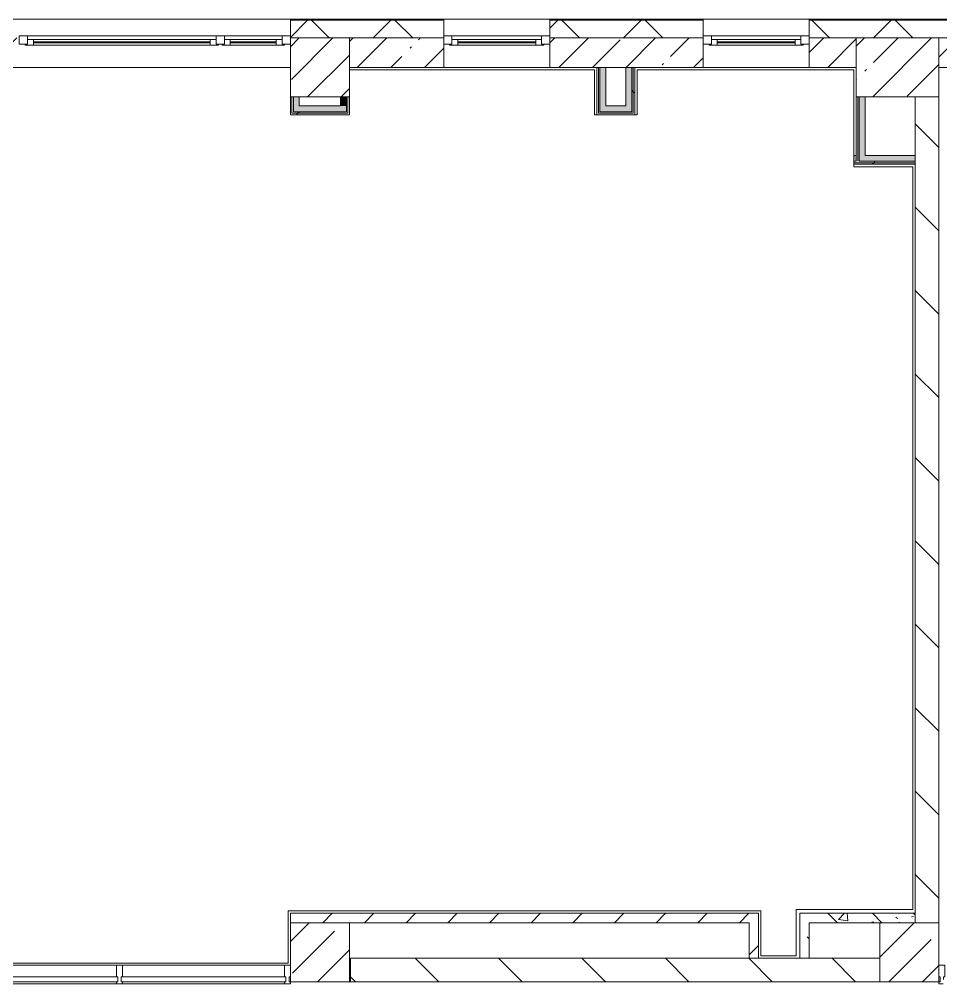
# Model space of a CAD drawing. Header units: millimetres. Extents: x 35157 to 232994, y -8553 to 29000.
# Drawn here: x 209234 to 217050, y 13383 to 21558 of the extents above; entities that cross this region are included whole.
import ezdxf

# ---------------------------------------------------------------- set-up
doc = ezdxf.new("R2010")
doc.units = ezdxf.units.MM
for name, color, linetype, lineweight, true_color in [('A-FLOR-1', 7, 'Continuous', 5, 0xaaaaaa), ('I-WALL-21', 7, 'Continuous', 5, 0xe7e7e7), ('I-WALL-22', 7, 'Continuous', 9, 0xe7e7e7), ('I-WALL-25', 7, 'Continuous', 5, 0x787878)]:
    doc.layers.add(name, color=color, linetype=linetype, lineweight=lineweight, true_color=true_color)
for name, color, linetype, lineweight in [('A-GLAZ-2', 7, 'Continuous', 5), ('A-GLAZ-CURT-2', 7, 'Continuous', 5), ('A-GLAZ-CWMG-2', 7, 'Continuous', 5), ('A-WALL', 7, 'Continuous', 9), ('A-WALL-9', 7, 'Continuous', 5), ('I-WALL-23', 7, 'Continuous', 5), ('S-COLS-1', 7, 'Continuous', 5)]:
    doc.layers.add(name, color=color, linetype=linetype, lineweight=lineweight)
pattern_1 = [(45, (105984, 0), (-285.1231, 285.1231), []), (45, (106269.13, 0), (-285.1231, 285.1231), [504.031, -100.806, 16.764, -84.042])]
pattern_2 = [(135, (105984, 0), (-353.5534, -353.5534), [])]
pattern_3 = [(135, (105984, 0), (-377.1708, -377.1708), [533.4, -88.9, 17.78, -88.9]), (135, (105984, 376.94), (-377.1708, -377.1708), []), (50, (105984, 0), (637.6445, -55.7866), [66.675, -733.425]), (355, (105984, 0), (-123.3494, 668.6992), [53.34, -586.74]), (100.451, (106037.14, -4.65), (514.299, 612.908), [56.665, -623.315]), (46.184, (105984, 177.8), (948.7764, -147.1497), [100.012, -1100.137]), (96.636, (106063.1, 165.5), (830.909, 865.997), [84.998, -934.973]), (351.184, (105984, 177.8), (830.918, 865.988), [80.01, -880.11]), (21, (106072.9, 133.35), (530.6506, -357.9283), [66.675, -733.425]), (326, (106072.9, 133.35), (216.308, 644.6585), [53.34, -586.74]), (71.451, (106117.1, 103.5), (746.9596, 286.7243), [56.665, -623.315]), (37.5, (105984, 0), (10.81053, 295.9426), [16.764, -562.864, 16.764, -578.866, -588.962]), (37.5, (105984, 0), (10.81053, 295.9426), [-1175.258, 16.764, -572.198]), (7.5, (105984, 0), (233.8692, 350.63175), [16.764, -322.834, 16.764, -549.529, -224.472]), (7.5, (105984, 0), (233.8692, 350.63175), [-905.891, 16.764, -207.708]), (327.5, (105785.76, 0), (474.5678, -20.0513), [16.764, -205.486, 16.764, -676.656, -920.115]), (327.5, (105785.76, 0), (474.5678, -20.0513), [-915.67, 16.764, -903.351]), (317.5, (105696.86, 0), (518.4522, 88.9934), [16.764, -272.161, 16.764, -443.738, -653.415]), (317.5, (105696.86, 0), (518.4522, 88.9934), [-749.427, 16.764, -636.651])]
pattern_4 = [(45, (105984, 0), (-530.33, 530.33), []), (135, (105984, 0), (-530.33, -530.33), [])]
pattern_5 = [(45, (105984, 0), (-176.7767, 176.7767), [])]

# ---------------------------------------------------------------- blocks, each defined once
blk = doc.blocks.new('120_Окно_СКБ_2Ст_Фрамуга сверху - 120_Окно_СКБ_2Ст_2300х2500_h_ ДОО-23103760-2_4_2_птичка')
at = {"layer": 'A-GLAZ-2'}
for p, q in [((-1150, -127), (-1150, -57)), ((-1150, -57), (-1080, -57)), ((1150, -57), (-1150, -57)), ((-1080, -57), (-1080, -127)), ((-1080, -57), (1080, -57)), ((520, -127), (520, -57)), ((520, -57), (590, -57)), ((590, -57), (590, -127)), ((1080, -127), (1080, -57)), ((1080, -57), (1150, -57)), ((1150, -57), (1150, -127)), ((-1080, -127), (-1150, -127)), ((-1150, -127), (-1100, -127)), ((-1080, -127), (-1100, -127)), ((-1100, -127), (-1100, -137)), ((-1100, -137), (540, -137)), ((540, -137), (-1100, -137)), ((520, -87), (-1080, -87)), ((-1080, -87), (-1080, -127)), ((-1030, -137), (-1030, -87)), ((-1030, -107), (470, -107)), ((470, -117), (-1030, -117)), ((470, -137), (470, -87)), ((520, -127), (520, -87)), ((590, -127), (520, -127)), ((540, -127), (520, -127)), ((540, -127), (570, -127)), ((540, -127), (570, -127)), ((540, -137), (540, -127)), ((590, -127), (570, -127)), ((570, -127), (570, -137)), ((570, -137), (1100, -137)), ((1100, -137), (570, -137)), ((1080, -87), (590, -87)), ((590, -87), (590, -127)), ((640, -137), (640, -87)), ((640, -107), (1030, -107)), ((1030, -117), (640, -117)), ((1030, -137), (1030, -87)), ((1080, -127), (1080, -87)), ((1150, -127), (1080, -127)), ((1100, -127), (1080, -127)), ((1100, -127), (1149.8, -127)), ((1100, -137), (1100, -127))]:
    blk.add_line(p, q, dxfattribs=at)
blk = doc.blocks.new('120_Окно_СКБ_1Ст - 120_Окно_СКБ_1Ст 900х2500_h_ с форточкой-22877787-2_4_2_птичка')
at = {"layer": 'A-GLAZ-2'}
for p, q in [((-450, -127), (-450, -57)), ((-450, -57), (-380, -57)), ((450, -57), (-450, -57)), ((-380, -57), (-380, -127)), ((380, -127), (380, -57)), ((380, -57), (450, -57)), ((450, -57), (450, -127)), ((-380, -127), (-450, -127)), ((-450, -127), (-400, -127)), ((-380, -127), (-400, -127)), ((-400, -127), (-400, -137)), ((-400, -137), (400, -137)), ((400, -137), (-400, -137)), ((380, -87), (-380, -87)), ((-380, -87), (-380, -127)), ((-330, -137), (-330, -87)), ((-330, -107), (330, -107)), ((330, -117), (-330, -117)), ((330, -137), (330, -87)), ((380, -127), (380, -87)), ((450, -127), (380, -127)), ((400, -127), (380, -127)), ((400, -127), (450, -127)), ((400, -137), (400, -127))]:
    blk.add_line(p, q, dxfattribs=at)
blk = doc.blocks.new('BSC_Колонна _Прямоугольная - 500х500-23282986-2_4_2_птичка')
at = {"layer": 'S-COLS-1'}
h = blk.add_hatch(dxfattribs=at)
h.set_pattern_fill('FP_163', color=256, style=0, pattern_type=2)
h.set_pattern_definition([(45, (-105800, -21150), (-285.1231, 285.1231), []), (45, (-105514.88, -21150), (-285.1231, 285.1231), [504.031, -100.806, 16.764, -84.042])])
h.paths.add_polyline_path([(-250, -250), (250, -250), (250, 250), (-250, 250), (-250, -95.3)])
for p, q in [((250, 250), (-250, 250)), ((-250, 250), (-250, -250)), ((250, -250), (250, 250)), ((-250, -250), (250, -250))]:
    blk.add_line(p, q, dxfattribs=at)
blk = doc.blocks.new('BSC_Колонна _Прямоугольная - 700х500-V191-2_4_2_птичка')
at = {"layer": 'S-COLS-1'}
h = blk.add_hatch(dxfattribs=at)
h.set_pattern_fill('FP_175', color=256, style=0, pattern_type=2)
h.set_pattern_definition([(45, (-110700, -21150), (-285.1231, 285.1231), []), (45, (-110414.88, -21150), (-285.1231, 285.1231), [504.031, -100.806, 16.764, -84.042])])
h.paths.add_polyline_path([(-350, -250), (350, -250), (350, 250), (-350, 250)])
for p, q in [((350, 250), (-350, 250)), ((-350, 250), (-350, -250)), ((350, -250), (350, 250)), ((-350, -250), (350, -250))]:
    blk.add_line(p, q, dxfattribs=at)
blk = doc.blocks.new('Прямоугольный импост - Импост структурный с накладкой - 160мм Темный-30756008-2_4_2_птичка')
at = {"layer": 'A-GLAZ-CWMG-2'}
for p, q in [((-50, 0), (-50, 17)), ((-50, 17), (0, 17)), ((-40, 0), (-50, 0)), ((-40, -40), (-40, 0)), ((0, 0), (-10, 0)), ((-10, 0), (-10, -40)), ((0, 17), (0, 0)), ((-50, -140), (-50, -40)), ((-50, -40), (-40, -40)), ((-10, -40), (0, -40)), ((0, -40), (0, -140)), ((0, -140), (-50, -140))]:
    blk.add_line(p, q, dxfattribs=at)
blk = doc.blocks.new('Системная панель - Стекло - 40мм-32427251-2_4_2_птичка')
at = {"layer": 'A-GLAZ-CURT-2'}
h = blk.add_hatch(dxfattribs=at)
h.set_pattern_fill('FP_192', color=256, style=0, pattern_type=2)
h.set_pattern_definition([(45, (-105312.5, -12900), (-1414.214, 1414.214), [1000, -3000]), (45, (-106312.5, -13400), (-1414.214, 1414.214), [3000, -1000]), (45, (-104312.5, -13900), (-1414.214, 1414.214), [1000, -3000])])
h.paths.add_polyline_path([(-697.5, 0), (697.5, 0), (697.5, 40), (-697.5, 40)])
for p, q in [((697.5, 40), (-697.5, 40)), ((-697.5, 40), (-697.5, 0)), ((697.5, 0), (697.5, 40)), ((-697.5, 0), (697.5, 0))]:
    blk.add_line(p, q, dxfattribs=at)
blk = doc.blocks.new('Прямоугольный импост - Импост структурный с накладкой - 160мм Темный-32427249-2_4_2_птичка')
at = {"layer": 'A-GLAZ-CWMG-2'}
for p, q in [((105500, 13540), (104125, 13540)), ((105500, 13383), (104125, 13383))]:
    blk.add_line(p, q, dxfattribs=at)
blk = doc.blocks.new('Системная панель - Стекло - 40мм-32427252-2_4_2_птичка')
at = {"layer": 'A-GLAZ-CURT-2'}
for p, q in [((720, 40), (-720, 40)), ((-720, 40), (-720, 0)), ((-720, 0), (720, 0)), ((720, 0), (720, 40))]:
    blk.add_line(p, q, dxfattribs=at)
blk = doc.blocks.new('Прямоугольный импост - Импост структурный с накладкой - 160мм Темный-32427250-2_4_2_птичка')
at = {"layer": 'A-GLAZ-CWMG-2'}
for p, q in [((104075, 13540), (102655, 13540)), ((104075, 13383), (102655, 13383))]:
    blk.add_line(p, q, dxfattribs=at)
blk = doc.blocks.new('Прямоугольный импост - Импост структурный с накладкой - 160мм Темный-30755591-2_4_2_птичка')
at = {"layer": 'A-GLAZ-CWMG-2'}
for p, q in [((-25, 0), (-25, 17)), ((-25, 17), (25, 17)), ((-15, 0), (-25, 0)), ((-15, -40), (-15, 0)), ((25, 0), (15, 0)), ((15, 0), (15, -40)), ((25, 17), (25, 0)), ((-25, -140), (-25, -40)), ((-25, -40), (-15, -40)), ((15, -40), (25, -40)), ((25, -40), (25, -140)), ((25, -140), (-25, -140))]:
    blk.add_line(p, q, dxfattribs=at)
blk = doc.blocks.new('Прямоугольный импост - Импост структурный с накладкой - 160мм Темный-32356295-2_4_2_птичка')
at = {"layer": 'A-GLAZ-CWMG-2'}
for p, q in [((-50, 40), (-50, 140)), ((-50, 140), (0, 140)), ((0, 140), (0, 40)), ((-40, 40), (-50, 40)), ((-40, 20), (-40, 40)), ((-10, 40), (-10, 0)), ((0, 40), (-10, 40)), ((-10, 0), (0, 0)), ((0, 0), (0, -17)), ((0, -17), (-36.2, -17))]:
    blk.add_line(p, q, dxfattribs=at)

msp = doc.modelspace()

# ---------------------------------------------------------------- hatches: boundary and pattern name
at = {"layer": 'A-WALL-9'}
h = msp.add_hatch(dxfattribs=at)
h.set_pattern_fill('FP_89', color=256, style=0, pattern_type=2)
h.set_pattern_definition([(45, (105984, 0), (-353.5534, 353.5534), []), (135, (105984, 0), (-353.5534, -353.5534), [])])
h.paths.add_polyline_path([(231214, 21400), (231214, 21550), (226134.2, 21550), (226134.2, 21400), (231064, 21400)])
h.paths.add_polyline_path([(225234.2, 21400), (225234.2, 21550), (223884.5, 21550), (223884.5, 21400), (224490.9, 21400)])
h.paths.add_polyline_path([(212433.1, 21400), (212834.5, 21400), (212834.5, 21550), (211534.2, 21550), (211534.2, 21400), (212034, 21400)])
h.paths.add_polyline_path([(215034.5, 21400), (215034.5, 21550), (213734.5, 21550), (213734.5, 21400), (214288.1, 21400)])
h.paths.add_polyline_path([(215934.5, 21400), (217234, 21400), (217234, 21550), (215934.5, 21550)])
h.paths.add_polyline_path([(222084.5, 21400), (222984.5, 21400), (222984.5, 21550), (221584.5, 21550), (221584.5, 21400), (221708.3, 21400)])
h.paths.add_polyline_path([(218134, 21400), (219284.5, 21400), (219284.5, 21550), (218134, 21550)])
h.paths.add_polyline_path([(205940.5, 21400), (207134, 21400), (207134, 21550), (202594, 21550), (202594, 21400), (205012.9, 21400)])
h.paths.add_polyline_path([(208034, 21400), (209234.2, 21400), (209234.2, 21550), (208034, 21550)])
h.paths.add_polyline_path([(199294, 21400), (199294, 21550), (199044, 21550), (199044, 21400)])
at = {"layer": 'I-WALL-21'}
msp.add_hatch(color=256, dxfattribs=at).paths.add_polyline_path([(216409, 20404), (216409, 20900), (216359, 20900), (216359, 20404)])
at = {"layer": 'I-WALL-22'}
for points in [[(214209, 20774), (214209, 21150), (214159, 21150), (214159, 20774)], [(214429, 20824), (214429, 21150), (214379, 21150), (214379, 20824)], [(211609, 20774), (211609, 20900), (211559, 20900), (211559, 20774)], [(212009, 20824), (212009, 20900), (211959, 20900), (211959, 20824)], [(211609, 20774), (212009, 20774), (212009, 20824), (211609, 20824)], [(214209, 20774), (214429, 20774), (214429, 20824), (214209, 20824)]]:
    msp.add_hatch(color=256, dxfattribs=at).paths.add_polyline_path(points)
h = msp.add_hatch(color=256, dxfattribs=at)
h.paths.add_polyline_path([(216334, 20354), (216334, 20404), (216314, 20404), (216314, 20354)])
h.paths.add_polyline_path([(216834, 20354), (216834, 20404), (216359, 20404), (216359, 20354)])
at = {"layer": 'I-WALL-23'}
h = msp.add_hatch(dxfattribs=at)
h.set_pattern_fill('FP_97', color=256, style=0, pattern_type=2)
h.set_pattern_definition(pattern_1)
h.paths.add_polyline_path([(218134, 21150), (219284.5, 21150), (219284.5, 21400), (218134, 21400)])
h.paths.add_polyline_path([(222084.5, 21150), (222984.5, 21150), (222984.5, 21400), (222084.5, 21400), (222084.5, 21239.3)])
h.paths.add_polyline_path([(227194, 21150), (227194, 21400), (226834, 21400), (226834, 21150)])
h.paths.add_polyline_path([(224499.5, 21150), (225234.2, 21150), (225234.2, 21400), (223884.5, 21400), (223884.5, 21150), (224490.9, 21150)])
h.paths.add_polyline_path([(207121.5, 21150), (207134, 21150), (207134, 21400), (206784, 21400), (206784, 21150), (207109, 21150)])
h.paths.add_polyline_path([(208723, 21150), (209234.2, 21150), (209234.2, 21400), (208034, 21400), (208034, 21150)])
h.paths.add_polyline_path([(212034, 21150), (212834.5, 21150), (212834.5, 21400), (212034, 21400)])
h.paths.add_polyline_path([(214288.1, 21150), (215034.5, 21150), (215034.5, 21400), (213734.5, 21400), (213734.5, 21150), (214209, 21150)])
h.paths.add_polyline_path([(217234, 21150), (217234, 21400), (217034, 21400), (217034, 21150), (217070.7, 21150)])
h.paths.add_polyline_path([(216334, 21150), (216334, 21400), (215934.5, 21400), (215934.5, 21150), (216143.2, 21150)])
h = msp.add_hatch(dxfattribs=at)
h.set_pattern_fill('FP_188', color=256, style=0, pattern_type=2)
h.set_pattern_definition(pattern_4)
h.paths.add_polyline_path([(214429, 20774), (214441.5, 20774), (214441.5, 21150), (214429, 21150), (214429, 20824)])
h = msp.add_hatch(dxfattribs=at)
h.set_pattern_fill('FP_188', color=256, style=0, pattern_type=2)
h.set_pattern_definition(pattern_4)
h.paths.add_polyline_path([(214454, 20761.5), (214454, 21150), (214441.5, 21150), (214441.5, 20761.5)])
h = msp.add_hatch(dxfattribs=at)
h.set_pattern_fill('FP_100', color=256, style=0, pattern_type=2)
h.set_pattern_definition(pattern_2)
h.paths.add_polyline_path([(217034, 13900), (217034, 20900), (216834, 20900), (216834, 13900)])
h = msp.add_hatch(dxfattribs=at)
h.set_pattern_fill('FP_188', color=256, style=0, pattern_type=2)
h.set_pattern_definition(pattern_4)
h.paths.add_polyline_path([(211559, 20761.5), (212021.5, 20761.5), (212021.5, 20774), (211559, 20774)])
h = msp.add_hatch(dxfattribs=at)
h.set_pattern_fill('FP_188', color=256, style=0, pattern_type=2)
h.set_pattern_definition(pattern_4)
h.paths.add_polyline_path([(211546.5, 20749), (212034, 20749), (212034, 20761.5), (211546.5, 20761.5)])
h = msp.add_hatch(dxfattribs=at)
h.set_pattern_fill('FP_188', color=256, style=0, pattern_type=2)
h.set_pattern_definition(pattern_4)
h.paths.add_polyline_path([(216834, 20341.5), (216834, 20354), (216314, 20354), (216314, 20341.5)])
h = msp.add_hatch(dxfattribs=at)
h.set_pattern_fill('FP_188', color=256, style=0, pattern_type=2)
h.set_pattern_definition(pattern_4)
h.paths.add_polyline_path([(216834, 20329), (216834, 20341.5), (216314, 20341.5), (216314, 20329)])
h = msp.add_hatch(dxfattribs=at)
h.set_pattern_fill('FP_101', color=256, style=0, pattern_type=2)
h.set_pattern_definition(pattern_5)
h.paths.add_polyline_path([(215504, 13900), (215504, 13980), (211534, 13980), (211534, 13900), (215424, 13900)])
h = msp.add_hatch(dxfattribs=at)
h.set_pattern_fill('FP_101', color=256, style=0, pattern_type=2)
h.set_pattern_definition(pattern_5)
h.paths.add_polyline_path([(215504, 13600), (215504, 13900), (215424, 13900), (215424, 13600)])
h = msp.add_hatch(dxfattribs=at)
h.set_pattern_fill('FP_100', color=256, style=0, pattern_type=2)
h.set_pattern_definition(pattern_2)
h.paths.add_polyline_path([(216534, 13400), (216534, 13600), (212044, 13600), (212044, 13400), (216143.2, 13400)])
at = {"layer": 'I-WALL-25'}
h = msp.add_hatch(dxfattribs=at)
h.set_pattern_fill('FP_105', color=256, style=0, pattern_type=2)
h.set_pattern_definition(pattern_3)
h.paths.add_polyline_path([(215934, 13600), (215934, 13980), (215854, 13980), (215854, 13600)])
h = msp.add_hatch(dxfattribs=at)
h.set_pattern_fill('FP_105', color=256, style=0, pattern_type=2)
h.set_pattern_definition(pattern_3)
h.paths.add_polyline_path([(216834, 13900), (216834, 13980), (215934, 13980), (215934, 13900), (216143.2, 13900)])
at = {"layer": 'S-COLS-1'}
h = msp.add_hatch(dxfattribs=at)
h.set_pattern_fill('FP_97', color=256, style=0, pattern_type=2)
h.set_pattern_definition(pattern_1)
h.paths.add_polyline_path([(212034, 13400), (212034, 13900), (211534, 13900), (211534, 13400)])
h = msp.add_hatch(dxfattribs=at)
h.set_pattern_fill('FP_97', color=256, style=0, pattern_type=2)
h.set_pattern_definition(pattern_1)
h.paths.add_polyline_path([(216534, 13400), (217034, 13400), (217034, 13900), (216534, 13900), (216534, 13534.8)])

# ---------------------------------------------------------------- linework, layer by layer
at = {"layer": 'A-FLOR-1'}
for p, q in [((214113, 21130), (212034, 21130)), ((214113, 20748), (214113, 21130)), ((216313, 21130), (214475, 21130)), ((214475, 21130), (214475, 20748)), ((216313, 20308), (216313, 21130)), ((214475, 20748), (214113, 20748)), ((216813, 20308), (216313, 20308)), ((216813, 14011), (216813, 20308)), ((211514, 13557), (211514, 14000)), ((211514, 14000), (215524, 14000)), ((215524, 14000), (215524, 13620)), ((215823, 13620), (215823, 14011)), ((215823, 14011), (216813, 14011)), ((215524, 13620), (215823, 13620)), ((208639, 13557), (211514, 13557)), ((212044, 13400), (212034, 13400)), ((217034, 13400.5), (217044.9, 13400.5))]:
    msp.add_line(p, q, dxfattribs=at)
at = {"layer": 'A-WALL'}
for p, q in [((212834.5, 21553), (211534.2, 21553)), ((212834.5, 21550), (211534.2, 21550)), ((215034.5, 21553), (213734.5, 21553)), ((215034.5, 21550), (213734.5, 21550)), ((217234, 21553), (215934.5, 21553)), ((217234, 21550), (215934.5, 21550)), ((212834.5, 21400), (212034, 21400)), ((215034.5, 21400), (213734.5, 21400)), ((216334, 21400), (215934.5, 21400)), ((217234, 21400), (217034, 21400)), ((214209, 21150), (214134, 21150)), ((214146.5, 20761.5), (214146.5, 21150)), ((214159, 20774), (214159, 21150)), ((214454, 21150), (214379, 21150)), ((214429, 21150), (214429, 20774)), ((214441.5, 21150), (214441.5, 20761.5)), ((211546.5, 20761.5), (211546.5, 20900)), ((211559, 20774), (211559, 20900)), ((212009, 20900), (212009, 20774)), ((212021.5, 20900), (212021.5, 20761.5)), ((216346.5, 20900), (216346.5, 20354)), ((216359, 20900), (216359, 20354)), ((212009, 20774), (211559, 20774)), ((214429, 20774), (214159, 20774)), ((212021.5, 20761.5), (211546.5, 20761.5)), ((214441.5, 20761.5), (214146.5, 20761.5)), ((216334, 20404), (216334, 20354)), ((216334, 20354), (216314, 20354)), ((216834, 20341.5), (216314, 20341.5)), ((216834, 20354), (216359, 20354)), ((216834, 13900), (216834, 13980)), ((215424, 13600), (215504, 13600))]:
    msp.add_line(p, q, dxfattribs=at)
at = {"layer": 'A-WALL-9'}
for p, q in [((217234, 21558), (202594, 21558)), ((211534.2, 21558), (211534.2, 21400)), ((212834.5, 21400), (212834.5, 21558)), ((213734.5, 21558), (213734.5, 21400)), ((215034.5, 21400), (215034.5, 21558)), ((215934.5, 21558), (215934.5, 21400))]:
    msp.add_line(p, q, dxfattribs=at)
at = {"layer": 'I-WALL-23'}
for p, q in [((212834.5, 21150), (212834.5, 21400)), ((213734.5, 21400), (213734.5, 21150)), ((215034.5, 21150), (215034.5, 21400)), ((215934.5, 21400), (215934.5, 21150)), ((211534, 21150), (207134, 21150)), ((214134, 21150), (212034, 21150)), ((214134, 21150), (214134, 20749)), ((214209, 21150), (214379, 21150)), ((214209, 20824), (214209, 21150)), ((214379, 21150), (214379, 20824)), ((216334, 21150), (214454, 21150)), ((214454, 20749), (214454, 21150)), ((217034, 21150), (221584.5, 21150)), ((211534, 20900), (211534, 20749)), ((211609, 20824), (211609, 20900)), ((211959, 20900), (211959, 20824)), ((212034, 20749), (212034, 20900)), ((216334, 20900), (216334, 20404)), ((216409, 20404), (216409, 20900)), ((216834, 20900), (216834, 13980)), ((217034, 13900), (217034, 20900)), ((211959, 20824), (211609, 20824)), ((214379, 20824), (214209, 20824)), ((211534, 20749), (212034, 20749)), ((214134, 20749), (214454, 20749)), ((216334, 20404), (216314, 20404)), ((216314, 20404), (216314, 20329)), ((216834, 20404), (216409, 20404)), ((216314, 20329), (216834, 20329)), ((215504, 13980), (211534, 13980)), ((211534, 13980), (211534, 13900)), ((215504, 13600), (215504, 13980)), ((215854, 13980), (215854, 13600)), ((216834, 13980), (215854, 13980)), ((211534, 13900), (215424, 13900)), ((215424, 13900), (215424, 13600)), ((215934, 13600), (215934, 13900)), ((215934, 13900), (217034, 13900)), ((215424, 13600), (212044, 13600)), ((212044, 13600), (212044, 13400)), ((216534, 13600), (215504, 13600)), ((216534, 13400), (216534, 13600)), ((212044, 13400), (216534, 13400))]:
    msp.add_line(p, q, dxfattribs=at)
at = {"layer": 'S-COLS-1'}
for p, q in [((212034, 13900), (211534, 13900)), ((211534, 13900), (211534, 13400)), ((212034, 13400), (212034, 13900)), ((216834, 13900), (216534, 13900)), ((216534, 13900), (216534, 13600)), ((217034, 13900), (216834, 13900)), ((217034, 13400), (217034, 13900)), ((216534, 13600), (216534, 13400)), ((211534, 13400), (212034, 13400)), ((216534, 13400), (217034, 13400))]:
    msp.add_line(p, q, dxfattribs=at)

# ---------------------------------------------------------------- block references
at = {"layer": 'A-GLAZ-2'}
for name, p in [('120_Окно_СКБ_2Ст_Фрамуга сверху - 120_Окно_СКБ_2Ст_2300х2500_h_ ДОО-23103760-2_4_2_птичка', (210384.2, 21475)), ('120_Окно_СКБ_1Ст - 120_Окно_СКБ_1Ст 900х2500_h_ с форточкой-22877787-2_4_2_птичка', (213284.5, 21475)), ('120_Окно_СКБ_1Ст - 120_Окно_СКБ_1Ст 900х2500_h_ с форточкой-22877787-2_4_2_птичка', (215484.5, 21475))]:
    msp.add_blockref(name, p, dxfattribs=at)
at = {"layer": 'A-GLAZ-CURT-2'}
for name, p in [('Системная панель - Стекло - 40мм-32427252-2_4_2_птичка', (209349, 13400)), ('Системная панель - Стекло - 40мм-32427251-2_4_2_птичка', (210796.5, 13400))]:
    msp.add_blockref(name, p, dxfattribs=at)
at = {"layer": 'A-GLAZ-CWMG-2'}
for name in ['Прямоугольный импост - Импост структурный с накладкой - 160мм Темный-32427250-2_4_2_птичка', 'Прямоугольный импост - Импост структурный с накладкой - 160мм Темный-32427249-2_4_2_птичка']:
    msp.add_blockref(name, (105984, 0), dxfattribs=at)
at = {"layer": 'A-GLAZ-CWMG-2', "extrusion": (0, 0, -1), "rotation": 180}
for name, p in [('Прямоугольный импост - Импост структурный с накладкой - 160мм Темный-30755591-2_4_2_птичка', (-210084, 13400)), ('Прямоугольный импост - Импост структурный с накладкой - 160мм Темный-30756008-2_4_2_птичка', (-211534, 13400))]:
    msp.add_blockref(name, p, dxfattribs=at)
at = {"layer": 'A-GLAZ-CWMG-2', "extrusion": (0, 0, -1)}
msp.add_blockref('Прямоугольный импост - Импост структурный с накладкой - 160мм Темный-32356295-2_4_2_птичка', (-217034.5, 13400), dxfattribs=at)
at = {"layer": 'S-COLS-1'}
for name, p in [('BSC_Колонна _Прямоугольная - 500х500-23282986-2_4_2_птичка', (211784, 21150)), ('BSC_Колонна _Прямоугольная - 700х500-V191-2_4_2_птичка', (216684, 21150))]:
    msp.add_blockref(name, p, dxfattribs=at)

doc.saveas('drawing.dxf')
